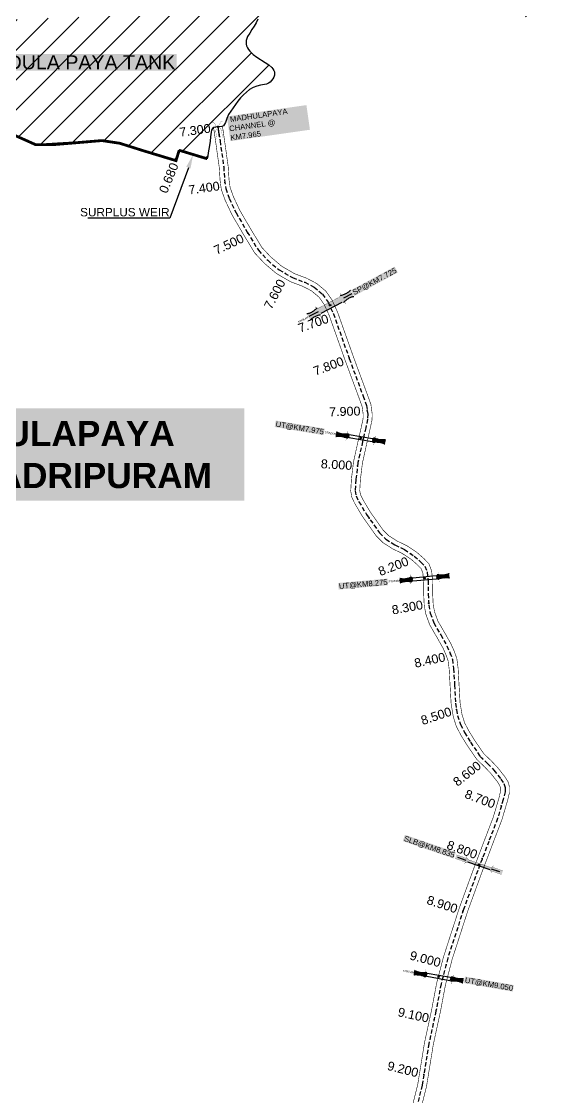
# Model space of a CAD drawing. Header units: inches. Extents: x 174104 to 230935, y 1583276 to 1631460.
# Drawn here: x 203582 to 204508, y 1621928 to 1623847 of the extents above; entities that cross this region are included whole.
import ezdxf
from ezdxf import colors
from ezdxf.entities.mleader import LeaderData, LeaderLine
from ezdxf.enums import TextEntityAlignment as Align
from ezdxf.math import Vec2, Vec3

# ---------------------------------------------------------------- set-up
doc = ezdxf.new("R2010")
doc.units = ezdxf.units.IN
doc.header["$LTSCALE"] = 15
doc.header["$MEASUREMENT"] = 0
doc.linetypes.add('ACAD_ISO02W100', pattern=[15, 12, -3])
doc.linetypes.add('HIDDEN2', pattern=[0.1875, 0.125, -0.0625])
for name, color, linetype in [('CANAL1', 7, 'Continuous'), ('CHANAGE', 1, 'Continuous'), ('POINT', 2, 'Continuous'), ('STRUCTURE', 5, 'Continuous'), ('TEXT', 1, 'Continuous'), ('text2', 7, 'Continuous')]:
    doc.layers.add(name, color=color, linetype=linetype)
doc.styles.get("Standard").update_dxf_attribs({"font": 'arial.ttf'})
doc.dimstyles.get("Standard").update_dxf_attribs({"dimtxt": 0.18, "dimasz": 0.18, "dimexe": 0.18, "dimexo": 0.0625, "dimgap": 0.09, "dimtad": 0, "dimtih": 1, "dimtoh": 1, "dimdec": 4, "dimzin": 0, "dimdsep": 46, "dimtxsty": 'Standard', "dimcen": 0.09, "dimadec": 0, "dimazin": 0, "dimtfac": 1, "dimtdec": 4, "dimtofl": 0, "dimtmove": 0, "dimatfit": 3, "dimfxl": 1, "dimtolj": 1, "dimtzin": 0, "dimarcsym": 0})

# ---------------------------------------------------------------- blocks, each defined once
blk = doc.blocks.new('SP')
at = {"layer": 'STRUCTURE'}
h = blk.add_hatch(dxfattribs=at)
h.set_pattern_fill('DASH', color=256, scale=8, style=0)
edge = h.paths.add_edge_path()
edge.add_spline(control_points=[(769825.7, 1706742.1), (769825.3, 1706741.8), (769823.8, 1706740.8), (769820.9, 1706740.3), (769817, 1706739.7), (769811.4, 1706738.9), (769804, 1706739.7), (769798.4, 1706741), (769795.6, 1706741.6)], knot_values=[0, 0, 0, 0, 1.613557, 5.24513, 8.624976, 13.470124, 22.190216, 30.746377, 30.746377, 30.746377, 30.746377], degree=3, periodic=0)
edge.add_line((769795.6, 1706741.6), (769792.6, 1706739.6))
edge.add_line((769792.6, 1706739.6), (769732.6, 1706739.6))
edge.add_line((769732.6, 1706739.6), (769729.6, 1706741.6))
edge.add_spline(control_points=[(769729.6, 1706741.6), (769726.9, 1706740.9), (769721.3, 1706739.5), (769713.9, 1706738.5), (769708.3, 1706739.1), (769704.4, 1706739.6), (769701.5, 1706740), (769700, 1706741), (769699.5, 1706741.3)], knot_values=[0, 0, 0, 0, 8.556161, 17.276253, 22.121402, 25.501247, 29.13282, 30.746377, 30.746377, 30.746377, 30.746377], degree=3, periodic=0)
edge.add_line((769699.5, 1706741.3), (769699.5, 1706722.1))
edge.add_spline(control_points=[(769699.5, 1706722.1), (769700, 1706722.4), (769701.4, 1706723.4), (769704.3, 1706724), (769708.2, 1706724.5), (769713.8, 1706725.3), (769721.2, 1706724.5), (769726.8, 1706723.3), (769729.6, 1706722.6)], knot_values=[0, 0, 0, 0, 1.613557, 5.24513, 8.624976, 13.470124, 22.190216, 30.746377, 30.746377, 30.746377, 30.746377], degree=3, periodic=0)
edge.add_line((769729.6, 1706722.6), (769732.6, 1706724.6))
edge.add_line((769732.6, 1706724.6), (769792.6, 1706724.6))
edge.add_line((769792.6, 1706724.6), (769795.6, 1706722.6))
edge.add_spline(control_points=[(769795.6, 1706722.6), (769798.4, 1706723.3), (769803.9, 1706724.8), (769811.3, 1706725.8), (769817, 1706725.1), (769820.9, 1706724.7), (769823.8, 1706724.2), (769825.2, 1706723.3), (769825.7, 1706723)], knot_values=[0, 0, 0, 0, 8.556161, 17.276253, 22.121402, 25.501247, 29.13282, 30.746377, 30.746377, 30.746377, 30.746377], degree=3, periodic=0)
edge.add_line((769825.7, 1706723), (769825.7, 1706742.1))
h.paths.add_polyline_path([(769764.2, 1706732.1, -1), (769761.1, 1706732.1, -1)], flags=0)
h.paths.add_polyline_path([(769761.1, 1706732.1, 1), (769764.2, 1706732.1, 1)], flags=16)
at = {"layer": 'STRUCTURE', "const_width": 0.628}
for points in [[(769726.6, 1706747.6), (769726.6, 1706743.6), (769732.6, 1706739.6), (769792.6, 1706739.6), (769798.6, 1706743.6), (769798.6, 1706747.6)], [(769726.6, 1706716.6), (769726.6, 1706720.6), (769732.6, 1706724.6), (769792.6, 1706724.6), (769798.6, 1706720.6), (769798.6, 1706716.6)]]:
    blk.add_lwpolyline(points, dxfattribs=at)
at = {"layer": 'STRUCTURE', "color": 3}
blk.add_lwpolyline([(769732.6, 1706724.6), (769792.6, 1706724.6)], dxfattribs=at)
blk.add_lwpolyline([(769732.6, 1706724.6), (769792.6, 1706724.6)], dxfattribs=at)
at = {"layer": 'STRUCTURE', "color": 0}
blk.add_circle((769762.6, 1706732.1), 1.55, dxfattribs=at)
at = {"layer": 'STRUCTURE'}
for points in [[(769699.5, 1706741.3), (769700.9, 1706740.5), (769704.4, 1706739.6), (769707.8, 1706739.2), (769712.6, 1706738.8), (769721.3, 1706739.7), (769729.6, 1706741.6)], [(769825.7, 1706742.1), (769824.3, 1706741.3), (769820.8, 1706740.3), (769817.5, 1706739.8), (769812.7, 1706739.2), (769804, 1706739.9), (769795.6, 1706741.6)], [(769699.5, 1706722.1), (769700.9, 1706723), (769704.4, 1706724), (769707.7, 1706724.5), (769712.5, 1706725), (769721.2, 1706724.4), (769729.6, 1706722.6)], [(769825.7, 1706723), (769824.3, 1706723.8), (769820.8, 1706724.7), (769817.4, 1706725.1), (769812.6, 1706725.5), (769803.9, 1706724.6), (769795.6, 1706722.6)]]:
    blk.add_spline(points, degree=3, dxfattribs=at)
at = {"layer": 'STRUCTURE', "color": 0}
blk.add_text('STREAM', height=5, dxfattribs=at).set_placement((769684.3, 1706732.1), align=Align.MIDDLE_CENTER)
for points in [[(769727.4, 1706732.1), (769700.8, 1706732.1)], [(769824.4, 1706732.1), (769800.5, 1706732.1)]]:
    blk.add_leader(points, dimstyle='Standard', override={"dimasz": 10, "dimgap": 0.09, "dimtad": 0}, dxfattribs=at)
blk = doc.blocks.new('SLB')
at = {"layer": 'STRUCTURE'}
h = blk.add_hatch(dxfattribs=at)
h.set_pattern_fill('DOTS', color=6, scale=20, angle=320.3722, style=0)
h.set_pattern_definition([(320.372247934, (-159.4327, -72.9564), (1.2786241598, 0.5641323054), [0, -1.25])])
h.paths.add_polyline_path([(769699.5, 1706871.1), (769699.5, 1706861.1), (769729.1, 1706861.1), (769732.1, 1706863.1), (769792.1, 1706863.1), (769795.1, 1706861.1), (769824.7, 1706861.1), (769824.7, 1706871.1), (769795.1, 1706871.1), (769792.1, 1706869.1), (769732.1, 1706869.1), (769729.1, 1706871.1)])
at = {"layer": 'STRUCTURE', "color": 6, "linetype": 'ACAD_ISO02W100', "ltscale": 0.5, "const_width": 0.5}
for points in [[(769699.5, 1706871.1), (769729.1, 1706871.1)], [(769795.1, 1706871.1), (769824.7, 1706871.1)], [(769699.5, 1706861.1), (769729.1, 1706861.1)], [(769795.1, 1706861.1), (769824.7, 1706861.1)]]:
    blk.add_lwpolyline(points, dxfattribs=at)
at = {"layer": 'STRUCTURE', "color": 6, "const_width": 0.628}
for points in [[(769726.1, 1706877.1), (769726.1, 1706873.1), (769732.1, 1706869.1), (769792.1, 1706869.1), (769798.1, 1706873.1), (769798.1, 1706877.1)], [(769726.1, 1706855.1), (769726.1, 1706859.1), (769732.1, 1706863.1), (769792.1, 1706863.1), (769798.1, 1706859.1), (769798.1, 1706855.1)]]:
    blk.add_lwpolyline(points, dxfattribs=at)
at = {"layer": 'STRUCTURE', "color": 6}
blk.add_lwpolyline([(769732.1, 1706863.1), (769792.1, 1706863.1)], dxfattribs=at)
blk.add_lwpolyline([(769732.1, 1706863.1), (769792.1, 1706863.1)], dxfattribs=at)
at = {"layer": 'STRUCTURE', "color": 0}
blk.add_circle((769762.1, 1706866.1), 1.24, dxfattribs=at)
for points in [[(769703.8, 1706866), (769726.7, 1706866)], [(769818.6, 1706865.8), (769795.7, 1706865.8)]]:
    blk.add_leader(points, dimstyle='Standard', override={"dimasz": 10, "dimgap": 0.09, "dimtad": 0}, dxfattribs=at)
blk = doc.blocks.new('UT')
at = {"layer": 'STRUCTURE'}
h = blk.add_hatch(dxfattribs=at)
h.set_pattern_fill('DASH', color=150, scale=8, angle=-39.6278, style=0)
h.set_pattern_definition([(320.372247933, (-4370.464, -6260.8811), (1.40800153113, 0.132407282), [1, -1])])
h.paths.add_polyline_path([(765163, 1700681.9), (765165.6, 1700680.6), (765167.2, 1700680.3), (765169.1, 1700680), (765172.4, 1700679.6), (765176.4, 1700679.3), (765179.5, 1700679.5), (765183.1, 1700679.9), (765187.7, 1700680.9), (765188.9, 1700681.2), (765193.1, 1700682.2), (765196.1, 1700680.2), (765196.1, 1700672.2), (765193.1, 1700670.2), (765190.5, 1700670.8), (765188.1, 1700671.3), (765185.5, 1700671.8), (765183.6, 1700672.1), (765181, 1700672.5), (765180.3, 1700672.5), (765178.5, 1700672.6), (765176.7, 1700672.6), (765174.6, 1700672.5), (765172.5, 1700672.3), (765170.4, 1700672), (765168.5, 1700671.7), (765166.1, 1700671.2), (765165, 1700670.8), (765163, 1700669.7)])
h.paths.add_polyline_path([(765259.1, 1700682.2), (765256.1, 1700680.2), (765256.1, 1700672.2), (765259.1, 1700670.2), (765261.9, 1700671), (765264.4, 1700671.6), (765266.4, 1700672), (765269.1, 1700672.5), (765272.7, 1700673), (765276.1, 1700673.1), (765278.6, 1700672.9), (765281.2, 1700672.7), (765283.9, 1700672.3), (765286.4, 1700671.9), (765288, 1700671.3), (765289.2, 1700670.6), (765289.1, 1700682.7), (765287.6, 1700681.8), (765285.7, 1700681.2), (765283, 1700680.7), (765281.2, 1700680.4), (765276.7, 1700679.9), (765272.7, 1700679.9), (765268.7, 1700680.3), (765264.8, 1700681), (765261.2, 1700681.7)])
at = {"layer": 'STRUCTURE', "color": 150, "const_width": 0.628}
for points in [[(765190.1, 1700688.2), (765190.1, 1700684.2), (765196.1, 1700680.2), (765256.1, 1700680.2), (765262.1, 1700684.2), (765262.1, 1700688.2)], [(765190.1, 1700664.2), (765190.1, 1700668.2), (765196.1, 1700672.2), (765256.1, 1700672.2), (765262.1, 1700668.2), (765262.1, 1700664.2)]]:
    blk.add_lwpolyline(points, dxfattribs=at)
at = {"layer": 'STRUCTURE', "color": 150}
for points in [[(765196.1, 1700680.2), (765256.1, 1700680.2)], [(765196.1, 1700672.2), (765256.1, 1700672.2)], [(765196.1, 1700672.2), (765256.1, 1700672.2)]]:
    blk.add_lwpolyline(points, dxfattribs=at)
at = {"layer": 'STRUCTURE', "color": 0}
blk.add_circle((765226.1, 1700676.2), 1.89, dxfattribs=at)
at = {"layer": 'STRUCTURE', "color": 150}
for points in [[(765163, 1700681.9), (765164.4, 1700681.1), (765167.9, 1700680.2), (765171.2, 1700679.8), (765176.1, 1700679.4), (765184.7, 1700680.3), (765193.1, 1700682.2)], [(765289.1, 1700682.7), (765287.8, 1700681.9), (765284.3, 1700680.9), (765280.9, 1700680.4), (765276.1, 1700679.8), (765267.4, 1700680.5), (765259.1, 1700682.2)], [(765163, 1700669.7), (765164.3, 1700670.6), (765167.8, 1700671.6), (765171.2, 1700672.1), (765176, 1700672.6), (765184.7, 1700672), (765193.1, 1700670.2)], [(765289.2, 1700670.6), (765287.8, 1700671.4), (765284.2, 1700672.3), (765280.9, 1700672.7), (765276.1, 1700673.1), (765267.4, 1700672.2), (765259.1, 1700670.2)]]:
    blk.add_spline(points, degree=3, dxfattribs=at)
at = {"layer": 'STRUCTURE', "color": 0}
blk.add_text('STREAM', height=5, dxfattribs=at).set_placement((765148.2, 1700675.8), align=Align.MIDDLE_CENTER)
for points in [[(765190.9, 1700676), (765164.2, 1700675.8)], [(765289.3, 1700676.7), (765265.4, 1700676.4)]]:
    blk.add_leader(points, dimstyle='Standard', override={"dimasz": 10, "dimgap": 0.09, "dimtad": 0}, dxfattribs=at)
blk = doc.blocks.new('OT')
at = {"layer": 'STRUCTURE', "color": 190}
for points, const_width in [([(769775.2, 1706601.8), (769775.2, 1706597.8), (769769.2, 1706593.8), (769761.8, 1706593.8), (769754.4, 1706593.8), (769748.4, 1706597.8), (769748.4, 1706601.8)], 0.5), ([(769751.4, 1706595.8), (769729.4, 1706595.8)], 0.5), ([(769751.4, 1706579), (769729.4, 1706579)], 0.5), ([(769748.4, 1706573), (769748.4, 1706577), (769754.4, 1706581), (769761.8, 1706581), (769761.8, 1706581), (769761.8, 1706581), (769769.2, 1706581), (769775.2, 1706577), (769775.2, 1706573)], 0.5), ([(769761.8, 1706593.8), (769761.8, 1706581)], 2.5)]:
    blk.add_lwpolyline(points, dxfattribs=dict(at, const_width=const_width))
at = {"layer": 'STRUCTURE', "color": 0}
blk.add_circle((769761.8, 1706587.4), 1.87, dxfattribs=at)
blk.add_leader([(769732.6, 1706587.4), (769753.8, 1706587.4)], dimstyle='Standard', override={"dimasz": 10, "dimgap": 0.09, "dimtad": 0}, dxfattribs=at)

msp = doc.modelspace()

# ---------------------------------------------------------------- hatches: boundary and pattern name
at = {"layer": 'text2'}
h = msp.add_hatch(dxfattribs=at)
h.set_pattern_fill('ANSI31', color=5, scale=300)
h.paths.add_polyline_path([(203912.46091, 1623602.15088), (203862.54366, 1623617.31526), (203856.92586, 1623598.82293), (203756.5442, 1623629.82346), (203724.75059, 1623634.59225), (203606.53257, 1623627.39413), (203221.19943, 1623799.6637), (203226.03276, 1623816.86395), (203226.64589, 1623819.51587), (203227.31264, 1623822.46307), (203228.03686, 1623825.72666), (203228.82237, 1623829.32773), (203229.673, 1623833.28737), (203230.59258, 1623837.62668), (203231.58494, 1623842.36673), (203232.65392, 1623847.52864), (203233.80334, 1623853.13348), (203235.03704, 1623859.20235), (203236.36171, 1623865.74731), (203237.82441, 1623872.65358), (203239.50188, 1623879.71291), (203241.47158, 1623886.71487), (203243.81061, 1623893.46523), (203246.59023, 1623900.02888), (203250.05395, 1623906.37506), (203252.39641, 1623908.98109), (203255.31139, 1623910.93178), (203258.65162, 1623912.30343), (203262.22556, 1623913.21875), (203269.45582, 1623914.1009), (203276.60799, 1623914.01692), (203283.69597, 1623913.21082), (203290.73494, 1623911.92601), (203318.62852, 1623905.59626), (203346.20979, 1623898.59543), (203373.51855, 1623890.69391), (203427.80979, 1623873.32992), (203455.0809, 1623864.7143), (203482.62596, 1623857.01644), (203496.54403, 1623853.97238), (203510.5818, 1623851.73397), (203524.74578, 1623850.43529), (203538.99813, 1623849.92379), (203567.57021, 1623850.35034), (203596.04678, 1623851.5164), (203624.51506, 1623852.69173), (203653.07738, 1623853.4449), (203681.62257, 1623854.56317), (203695.82758, 1623855.65603), (203709.95486, 1623857.31658), (203723.97956, 1623859.70146), (203737.8669, 1623862.90243), (203751.57095, 1623866.93892), (203765.02464, 1623871.841), (203778.06191, 1623877.7086), (203790.48692, 1623884.6626), (203802.16708, 1623892.75274), (203813.26697, 1623901.69406), (203856.3015, 1623939.21212), (203866.92565, 1623948.70087), (203877.24119, 1623958.60845), (203887.03068, 1623969.10516), (203895.96935, 1623980.27481), (203903.72252, 1623992.19319), (203910.10876, 1624004.87031), (203921.01697, 1624031.26887), (203926.94982, 1624044.24872), (203933.99368, 1624056.66051), (203941.94512, 1624068.57715), (203950.35854, 1624080.18976), (203958.78826, 1624091.68952), (203966.78913, 1624103.26748), (203974.11424, 1624115.06658), (203981.01255, 1624127.10947), (203994.82942, 1624151.94322), (204002.39835, 1624164.74238), (204010.61105, 1624177.78913), (204014.40949, 1624184.37046), (204017.49272, 1624190.95975), (204019.47581, 1624197.53384), (204019.93451, 1624200.80796), (204019.97382, 1624204.0696), (204018.72614, 1624210.5526), (204016.09331, 1624217.01202), (204008.88848, 1624230.03111), (204005.41512, 1624236.67533), (204002.48991, 1624243.43858), (204000.10368, 1624250.30713), (203998.23242, 1624257.26572), (203996.85212, 1624264.29914), (203995.93877, 1624271.39215), (203995.46834, 1624278.52952), (203995.41684, 1624285.696), (203996.47517, 1624300.05441), (203998.94639, 1624314.30482), (204002.69478, 1624328.2327), (204007.58676, 1624341.62), (204013.48018, 1624354.25738), (204019.77241, 1624366.40494), (204022.66909, 1624372.59107), (204025.17556, 1624379.02135), (204027.12386, 1624385.82269), (204028.34603, 1624393.12204), (204028.67414, 1624401.04632), (204027.94024, 1624409.72246), (204026.11922, 1624419.11028), (204023.67259, 1624428.60031), (204021.16544, 1624437.46195), (204020.06576, 1624441.42881), (204019.16285, 1624444.96458), (204018.52735, 1624447.97794), (204018.2299, 1624450.37756), (204018.34113, 1624452.07212), (204018.93167, 1624452.97029), (204020.06697, 1624452.98658), (204021.72169, 1624452.1375), (204023.79325, 1624450.52638), (204026.17661, 1624448.25932), (204028.76673, 1624445.44239), (204031.45857, 1624442.1817), (204036.72723, 1624434.75336), (204041.14226, 1624426.82302), (204044.06194, 1624419.07193), (204045.54675, 1624411.58936), (204045.81227, 1624404.33377), (204045.07406, 1624397.26366), (204043.54771, 1624390.33749), (204038.99291, 1624376.75089), (204033.85416, 1624363.24559), (204029.24425, 1624349.61588), (204025.56738, 1624335.80249), (204023.18619, 1624321.75475), (204022.59478, 1624314.62717), (204022.46324, 1624307.42227), (204022.83125, 1624300.16807), (204023.72745, 1624292.96007), (204025.17917, 1624285.90171), (204027.21374, 1624279.09641), (204029.85836, 1624272.64735), (204033.11597, 1624266.61507), (204036.93705, 1624260.96783), (204041.26522, 1624255.66187), (204046.04413, 1624250.65343), (204051.21742, 1624245.89875), (204062.52164, 1624236.97564), (204074.72698, 1624228.54243), (204100.03761, 1624211.74601), (204112.41098, 1624203.11028), (204118.54539, 1624199.12223), (204124.68942, 1624195.59683), (204130.87644, 1624192.71615), (204137.13982, 1624190.66228), (204143.50607, 1624189.57796), (204149.97067, 1624189.42728), (204156.52028, 1624190.12368), (204163.14155, 1624191.58058), (204169.82114, 1624193.71143), (204176.54571, 1624196.42964), (204190.07642, 1624203.28187), (204203.62696, 1624211.44471), (204230.40097, 1624228.83101), (204237.04969, 1624232.64073), (204243.74013, 1624235.84691), (204250.50684, 1624238.24329), (204257.38441, 1624239.62357), (204264.40739, 1624239.78151), (204271.61035, 1624238.51081), (204279.00144, 1624235.63001), (204286.18162, 1624231.34004), (204292.4321, 1624226.14207), (204294.9814, 1624223.36173), (204297.02551, 1624220.54535), (204298.47351, 1624217.7566), (204299.23447, 1624215.05912), (204299.22398, 1624212.5136), (204298.44844, 1624210.13907), (204296.98088, 1624207.92402), (204294.8959, 1624205.85623), (204292.26807, 1624203.92348), (204289.17197, 1624202.11356), (204281.87332, 1624198.8133), (204273.5966, 1624195.8577), (204256.49395, 1624190.58947), (204248.6503, 1624188.08195), (204241.38911, 1624185.53055), (204234.64499, 1624182.83948), (204228.35255, 1624179.91297), (204222.44641, 1624176.65524), (204216.86119, 1624172.97051), (204211.53149, 1624168.76302), (204206.39194, 1624163.93698), (204201.39247, 1624158.40875), (204196.75791, 1624152.31223), (204192.95069, 1624145.96939), (204190.44105, 1624139.7084), (204189.81953, 1624136.71099), (204189.67094, 1624133.841), (204189.97501, 1624131.09367), (204190.70582, 1624128.46096), (204193.34381, 1624123.50721), (204197.37734, 1624118.91542), (204202.59882, 1624114.62122), (204208.80068, 1624110.56025), (204215.77533, 1624106.66816), (204223.31519, 1624102.88059), (204239.26024, 1624095.3616), (204254.97519, 1624087.48843), (204262.22897, 1624083.25863), (204268.90094, 1624078.77886), (204275.03, 1624074.06395), (204280.66814, 1624069.13295), (204285.86731, 1624064.00491), (204290.67951, 1624058.69886), (204299.35084, 1624047.62891), (204307.09792, 1624036.07545), (204321.48254, 1624012.12738), (204328.95165, 1624000.03745), (204337.09586, 1623988.06692), (204345.92153, 1623976.3267), (204355.3185, 1623964.91592), (204365.17656, 1623953.93367), (204375.38546, 1623943.47908), (204385.83498, 1623933.65126), (204396.4149, 1623924.54932), (204407.01499, 1623916.27237), (204417.53981, 1623908.89742), (204438.83359, 1623895.88956), (204450.0237, 1623889.49655), (204461.85826, 1623882.6685), (204474.54899, 1623875.02366), (204481.28157, 1623870.77565), (204488.3076, 1623866.18028), (204495.65352, 1623861.18984), (204503.34492, 1623855.757), (204506.86546, 1623853.05783), (204507.97683, 1623851.95341), (204508.34407, 1623851.14494), (204507.82727, 1623850.69427), (204506.55823, 1623850.5544), (204504.71774, 1623850.65868), (204502.48657, 1623850.94049), (204493.06069, 1623852.58439), (204489.13086, 1623853.29395), (204485.648, 1623853.92452), (204473.46012, 1623856.16634), (204460.53973, 1623858.69228), (204446.73744, 1623861.74179), (204432.48603, 1623865.45988), (204418.21826, 1623869.99152), (204404.36693, 1623875.48173), (204391.31253, 1623882.04771), (204379.08142, 1623889.61839), (204367.55306, 1623898.0446), (204356.60639, 1623907.17691), (204346.12038, 1623916.86589), (204326.04617, 1623937.31614), (204306.41383, 1623958.2615), (204267.10799, 1623999.84137), (204247.18055, 1624020.08928), (204226.90286, 1624039.72071), (204206.09411, 1624058.59878), (204184.41013, 1624076.7472), (204161.4768, 1624094.21914), (204149.42471, 1624102.7179), (204136.91582, 1624110.8008), (204130.47028, 1624114.3591), (204123.88632, 1624117.38943), (204117.15565, 1624119.73743), (204110.26999, 1624121.24869), (204103.22106, 1624121.76882), (204096.02357, 1624121.16254), (204088.87031, 1624119.44257), (204082.03728, 1624116.69077), (204075.80093, 1624112.98938), (204070.43721, 1624108.42066), (204066.11319, 1624103.07468), (204062.75026, 1624097.05901), (204060.23615, 1624090.48363), (204058.45861, 1624083.45853), (204057.30538, 1624076.09368), (204056.66417, 1624068.49909), (204056.46882, 1624053.06055), (204057.01848, 1624037.95719), (204058.83055, 1624009.19217), (204060.21096, 1623981.3559), (204060.22336, 1623967.41049), (204059.5029, 1623953.31053), (204057.8264, 1623939.08987), (204054.96642, 1623924.80082), (204052.96956, 1623917.7332), (204050.45482, 1623910.89477), (204047.30714, 1623904.43571), (204043.41142, 1623898.50621), (204038.65388, 1623893.25532), (204033.09081, 1623888.67943), (204021.16919, 1623880.28542), (204015.68146, 1623875.77963), (204011.08964, 1623870.60953), (204007.69217, 1623864.53593), (204005.0915, 1623857.85137), (204002.66963, 1623851.01685), (203999.8149, 1623844.48795), (203996.26863, 1623838.42022), (203992.30017, 1623832.52039), (203988.22221, 1623826.45845), (203984.49937, 1623820.01963), (203983.06214, 1623816.70237), (203982.08231, 1623813.35777), (203981.6903, 1623810.01422), (203981.95586, 1623806.69668), (203982.8329, 1623803.42351), (203984.26229, 1623800.21236), (203986.1849, 1623797.08086), (203988.54161, 1623794.04665), (203994.32084, 1623788.34067), (204001.11602, 1623783.18837), (204015.5928, 1623773.94919), (204022.1701, 1623769.46299), (204027.57047, 1623764.79951), (204029.65676, 1623762.33889), (204031.24176, 1623759.75908), (204032.25645, 1623757.03511), (204032.63182, 1623754.14204), (204032.29896, 1623751.05506), (204031.23393, 1623747.8057), (204029.52379, 1623744.56479), (204027.27251, 1623741.52426), (204024.58402, 1623738.87605), (204021.5621, 1623736.81032), (204018.29816, 1623735.38478), (204014.86297, 1623734.43639), (204007.75414, 1623733.23539), (204000.78093, 1623731.75041), (203994.25408, 1623729.17808), (203988.1598, 1623725.61888), (203982.46051, 1623721.23958), (203977.11863, 1623716.20692), (203972.0966, 1623710.68765), (203967.35683, 1623704.84852), (203958.57378, 1623692.8777), (203954.46491, 1623687.0597), (203950.72974, 1623681.08795), (203947.77172, 1623674.20617), (203945.1947, 1623666.82771), (203943.55755, 1623663.62201), (203941.40658, 1623661.12419), (203938.53618, 1623659.61618), (203934.98726, 1623659.05192), (203927.41028, 1623658.71771), (203924.19815, 1623657.87907), (203921.84374, 1623655.97357), (203920.28465, 1623653.08937), (203919.31769, 1623649.50098), (203918.3468, 1623641.31048), (203917.51765, 1623633.31876), (203916.5371, 1623625.96691), (203915.47847, 1623619.21335), (203914.41526, 1623613.01623), (203913.40663, 1623607.33727)])
h.paths.add_polyline_path([(203470.33763, 1623748.12159), (203859.33831, 1623748.12159), (203859.33831, 1623799.63933), (203470.33763, 1623799.63933)], flags=24)

# ---------------------------------------------------------------- linework, layer by layer
at = {"layer": 'CANAL1', "color": 200, "const_width": 1}
for points in [[(203923.81388, 1623658.16031), (203927.56008, 1623632.75048), (203934.00215, 1623586.6683), (203935.52354, 1623563.31063), (203937.67392, 1623547.40047), (203944.47358, 1623528.24617), (203956.88553, 1623501.89468), (203977.07977, 1623467.39622), (203997.28238, 1623434.02547), (204014.93274, 1623415.25077), (204035.99618, 1623397.41429), (204061.01426, 1623382.82681), (204083.19359, 1623374.48859), (204098.67547, 1623366.34782), (204112.04623, 1623355.17454), (204120.92852, 1623342.45661), (204129.97056, 1623322.78282), (204158.22652, 1623243.07312), (204182.90887, 1623176.22313), (204188.6152, 1623160.37579), (204190.61472, 1623146.22865), (204190.40786, 1623138.38876), (204187.30028, 1623123.99706), (204181.67888, 1623099.35716), (204173.34066, 1623061.59756), (204169.57767, 1623030.5807), (204168.3477, 1623009.41105), (204170.37285, 1622998.18518), (204175.91158, 1622986.68601), (204189.99928, 1622963.07436), (204213.6143, 1622929.64275), (204225.96094, 1622917.31959), (204243.19801, 1622906.35116), (204260.1942, 1622898.14595), (204276.67508, 1622887.19795), (204288.04338, 1622877.0564), (204293.84756, 1622871.12173), (204296.90148, 1622863.28533), (204298.15024, 1622849.54784), (204298.3815, 1622825.92049), (204299.42481, 1622804.85779), (204302.46681, 1622789.22381), (204309.19787, 1622770.69038), (204321.79264, 1622748.97743), (204332.67551, 1622729.73247), (204337.82789, 1622718.17529), (204341.81794, 1622707.09797), (204343.82058, 1622691.94601), (204345.45288, 1622662.81063), (204347.33099, 1622629.95842), (204351.13282, 1622607.00238), (204356.52333, 1622589.87891), (204364.36224, 1622574.69705), (204375.11894, 1622557.09152), (204393.15975, 1622530.67147), (204406.76914, 1622517.69815), (204417.62748, 1622506.27965), (204429.64963, 1622491.11524), (204433.91409, 1622484.44872), (204435.43925, 1622479.38484), (204435.45229, 1622474.05915), (204432.32994, 1622461.04428), (204422.45705, 1622427.80293), (204407.05168, 1622387.4033), (204387.27478, 1622335.22527), (204361.83867, 1622265.59933), (204333.72802, 1622178.48675), (204321.57654, 1622131.94638), (204312.47996, 1622083.68776), (204299.83478, 1622025.26909), (204287.84044, 1621951.10115), (204274.53418, 1621898.0303)], [(203939.70804, 1623660.05126), (203943.3977, 1623635.02494), (203949.9299, 1623588.29809), (203951.45365, 1623564.90403), (203953.3074, 1623551.18866), (203959.28632, 1623534.34635), (203971.0553, 1623509.35992), (203990.82823, 1623475.58121), (204010.09563, 1623443.75524), (204025.96683, 1623426.87302), (204045.26625, 1623410.53032), (204067.90779, 1623397.32854), (204089.75744, 1623389.11426), (204107.62882, 1623379.71703), (204123.94255, 1623366.08447), (204134.86749, 1623350.44181), (204144.80998, 1623328.8088), (204173.27222, 1623248.51719), (204197.94082, 1623181.70444), (204204.22718, 1623164.24626), (204206.64442, 1623147.14356), (204206.36287, 1623136.47266), (204202.92018, 1623120.52902), (204197.29046, 1623095.85267), (204189.13105, 1623058.90275), (204185.52163, 1623029.15177), (204184.43103, 1623010.3808), (204185.73229, 1623003.16756), (204190.01714, 1622994.27163), (204203.42353, 1622971.80187), (204225.88991, 1622939.9964), (204236.02607, 1622929.87951), (204250.99752, 1622920.35276), (204268.13583, 1622912.07894), (204286.47665, 1622899.89541), (204299.10115, 1622888.63321), (204307.56969, 1622879.97428), (204312.63097, 1622866.98701), (204314.14314, 1622850.35167), (204314.37762, 1622826.39476), (204315.34865, 1622806.79136), (204317.93312, 1622793.50879), (204323.7514, 1622777.48863), (204335.67682, 1622756.92962), (204346.9784, 1622736.94421), (204352.6814, 1622724.15195), (204357.45447, 1622710.90081), (204359.76176, 1622693.44388), (204361.42732, 1622663.71473), (204363.256, 1622631.72719), (204366.73339, 1622610.73015), (204371.37162, 1622595.99635), (204378.31524, 1622582.54844), (204388.56086, 1622565.77939), (204405.42127, 1622541.08799), (204418.09314, 1622529.00838), (204429.71813, 1622516.78368), (204442.6911, 1622500.41991), (204448.59219, 1622491.1949), (204451.43348, 1622481.76117), (204451.45692, 1622472.18606), (204447.78906, 1622456.89734), (204437.62259, 1622422.6675), (204422.00736, 1622381.71752), (204402.27026, 1622329.64453), (204376.97185, 1622260.39549), (204349.09432, 1622174.00533), (204337.19724, 1622128.43931), (204328.16326, 1622080.51284), (204315.56208, 1622022.29739), (204303.52618, 1621947.87253), (204290.18373, 1621894.65732)]]:
    msp.add_lwpolyline(points, dxfattribs=at)
at = {"layer": 'CANAL1', "color": 1, "linetype": 'HIDDEN2', "ltscale": 4}
for points in [[(203931.73851, 1623659.25809), (203935.47889, 1623633.88771), (203941.96602, 1623587.4832), (203943.48859, 1623564.10733), (203945.49066, 1623549.29456), (203951.87995, 1623531.29626), (203963.97041, 1623505.6273), (203983.954, 1623471.48872), (204003.689, 1623438.89035), (204020.44979, 1623421.0619), (204040.63121, 1623403.9723), (204064.46103, 1623390.07767), (204086.47552, 1623381.80142), (204103.15215, 1623373.03243), (204117.99439, 1623360.62951), (204127.89801, 1623346.44921), (204137.39027, 1623325.79581), (204165.74937, 1623245.79515), (204190.42484, 1623178.96378), (204196.42119, 1623162.31102), (204197.81252, 1623152.467)], [(204197.81252, 1623152.467), (204198.62957, 1623146.6861), (204198.38536, 1623137.43071), (204195.11023, 1623122.26304), (204190.72809, 1623103.05511), (204189.48467, 1623097.60491), (204181.23585, 1623060.25015), (204177.54965, 1623029.86624), (204176.38936, 1623009.89592), (204178.05257, 1623000.67637), (204182.96436, 1622990.47882), (204196.7114, 1622967.43812), (204219.75211, 1622934.81957), (204230.9935, 1622923.59955), (204247.09776, 1622913.35196), (204264.16502, 1622905.11245), (204281.57587, 1622893.54668), (204293.57226, 1622882.8448), (204300.70863, 1622875.548), (204304.76623, 1622865.13617), (204306.14669, 1622849.94976), (204306.37956, 1622826.15763), (204307.38673, 1622805.82457), (204310.19997, 1622791.3663), (204316.47463, 1622774.08951), (204328.73473, 1622752.95353), (204339.82695, 1622733.33834), (204345.25465, 1622721.16362), (204349.63621, 1622708.99939), (204351.79117, 1622692.69495), (204353.4401, 1622663.26268), (204355.29349, 1622630.8428), (204358.93311, 1622608.86627), (204363.94747, 1622592.93763), (204371.33874, 1622578.62275), (204381.8399, 1622561.43546), (204399.29051, 1622535.87973), (204412.43114, 1622523.35327), (204423.67281, 1622511.53167), (204436.17036, 1622495.76758), (204441.25314, 1622487.82181), (204443.43637, 1622480.573), (204443.45461, 1622473.1226), (204440.0595, 1622458.97081), (204430.03982, 1622425.23521), (204414.52952, 1622384.56041), (204394.77252, 1622332.4349), (204369.40526, 1622262.99741), (204341.41117, 1622176.24604), (204329.38689, 1622130.19284), (204320.32161, 1622082.1003), (204307.69843, 1622023.78324), (204295.68331, 1621949.48684), (204282.35895, 1621896.34381)]]:
    msp.add_lwpolyline(points, dxfattribs=at)
at = {"layer": 'POINT'}
for p in [(203931.73876, 1623659.25635), (204132, 1623341, 156), (204186, 1623104, 157), (204300, 1622854, 158), (204397, 1622343, 159), (204325, 1622143, 160)]:
    msp.add_point(p, dxfattribs=at)
at = {"layer": 'POINT', "color": 3}
for p in [(203944.0343, 1623560.06982), (203985.03991, 1623469.69501), (204051.92639, 1623397.38634), (204130.60877, 1623340.5511), (204165.376, 1623246.84841), (204197.81252, 1623152.467), (204180.53257, 1623054.45326), (204201.16048, 1622961.1396), (204275.70407, 1622897.44723), (204307.19345, 1622809.72649), (204346.16438, 1622718.638), (204357.14921, 1622619.63772), (204403.0437, 1622532.30196), (204436.75861, 1622447.85695), (204402.87968, 1622353.82427), (204368.42263, 1622259.95233), (204338.36868, 1622164.59328), (204317.041, 1622066.94442), (204298.78399, 1621968.66015)]:
    msp.add_point(p, dxfattribs=at)
at = {"layer": 'text2', "color": 1, "const_width": 5, "elevation": 154}
msp.add_lwpolyline([(203221.19943, 1623799.6637), (203606.53257, 1623627.39413), (203640.63292, 1623627.52699), (203689.84744, 1623631.66065), (203724.75059, 1623634.59225), (203756.5442, 1623629.82346), (203797.25025, 1623616.95181), (203856.92586, 1623598.82293), (203862.54366, 1623617.31526)], dxfattribs=at)
at = {"layer": 'text2', "color": 5, "const_width": 5, "elevation": 154}
msp.add_lwpolyline([(203862.54366, 1623617.31526), (203912.46091, 1623602.15088)], dxfattribs=at)
at = {"layer": 'text2', "color": 5}
for points in [[(204002.66963, 1623851.01685, 0), (203999.8149, 1623844.48795, 0), (203996.26863, 1623838.42022, 0), (203992.30017, 1623832.52039, 0), (203988.22221, 1623826.45845, 0), (203984.49937, 1623820.01963, 0), (203983.06214, 1623816.70237, 0), (203982.08231, 1623813.35777, 0), (203981.6903, 1623810.01422, 0), (203981.95586, 1623806.69668, 0), (203982.8329, 1623803.42351, 0), (203984.26229, 1623800.21236, 0), (203986.1849, 1623797.08086, 0), (203988.54161, 1623794.04665, 0), (203994.32084, 1623788.34067, 0), (204001.11602, 1623783.18837, 0), (204015.5928, 1623773.94919, -0.00002), (204022.1701, 1623769.46299, -0.00002), (204027.57047, 1623764.79951, -0.00002), (204029.65676, 1623762.33889, -0.00002), (204031.24176, 1623759.75908, -0.00002), (204032.25645, 1623757.03511, -0.00001), (204032.63182, 1623754.14204, -0.00001), (204032.29896, 1623751.05506, 0), (204031.23393, 1623747.8057, 0.00001), (204029.52379, 1623744.56479, 0.00002), (204027.27251, 1623741.52426, 0.00002), (204024.58402, 1623738.87605, 0.00001), (204021.5621, 1623736.81032, -0.00001), (204018.29816, 1623735.38478, -0.00004), (204014.86297, 1623734.43639, -0.00007), (204007.75414, 1623733.23539, -0.00007), (204000.78093, 1623731.75041, 0.00008), (203994.25408, 1623729.17808, 0.00043), (203988.1598, 1623725.61888, 0.00087), (203982.46051, 1623721.23958, 0.00133), (203977.11863, 1623716.20692, 0.00171), (203972.0966, 1623710.68765, 0.00192), (203967.35683, 1623704.84852, 0.00187), (203958.57378, 1623692.8777, 0.00062), (203954.46491, 1623687.0597, -0.0007), (203950.72974, 1623681.08795, -0.00125), (203947.77172, 1623674.20617, 0.00143), (203945.1947, 1623666.82771, 0.00563), (203943.55755, 1623663.62201, 0.00584), (203941.40658, 1623661.12419, 0.00337), (203938.53618, 1623659.61618, -0.00278), (203934.98726, 1623659.05192, -0.01123), (203927.41028, 1623658.71771, -0.01605), (203924.19815, 1623657.87907, -0.00257), (203921.84374, 1623655.97357, 0.02567), (203920.28465, 1623653.08937, 0.05755), (203919.31769, 1623649.50098, 0.07711), (203918.3468, 1623641.31048, 0.0155), (203917.51765, 1623633.31876, -0.23698), (203916.5371, 1623625.96691, -0.497), (203915.47847, 1623619.21335, -0.49579), (203914.41526, 1623613.01623, 0.03544), (203913.40663, 1623607.33727, 1.30848), (203912.46091, 1623602.15088, 3.33319)], [(203912.46091, 1623602.15088, 3.33319), (203862.54366, 1623617.31526, 154), (203856.92586, 1623598.82293, 154), (203756.5442, 1623629.82346, 154), (203724.75059, 1623634.59225, 154), (203606.53257, 1623627.39413, 154), (203221.19943, 1623799.6637, 154)]]:
    msp.add_polyline3d(points, dxfattribs=at)

# ---------------------------------------------------------------- block references
at = {"layer": 'STRUCTURE', "color": 0}
for name, p, xscale, yscale, zscale, rotation in [('OT', (1310965.69779, 1312359.40581), 0.614248709005955, 0.614248709005955, 0.614248709005955, 98.57183487866662), ('SP', (289191.11219, 315501.26381, 156), 0.7, 0.7, 0.7, 27.99726642172128), ('UT', (-519976.85513, 536943.45825, 157), 0.7000000000000001, 0.7000000000000001, 0.7000000000000001, 350.5334469576734), ('UT', (-224939.60686, 390007.73095, 158), 0.7, 0.7, 0.7, 5.028988810801927), ('SLB', (-693309.68511, 667342.37323, 159), 0.7, 0.7, 0.7, 341.0456881122645), ('UT', (-528710.49004, 541950.64049, 160), 0.7, 0.7, 0.7, 350.0641220469378)]:
    msp.add_blockref(name, p, dxfattribs=dict(at, xscale=xscale, yscale=yscale, zscale=zscale, rotation=rotation))

# ---------------------------------------------------------------- texts
at = {"layer": 'CHANAGE'}
for s, rotation, p in [('7.300', 7.95810653, (203918.41425, 1623656.93284)), ('0.680', 67.76300321, (203854.5038, 1623593.88951)), ('7.400', 7.95810653, (203934.59464, 1623554.04221)), ('7.500', 25.22113338, (203976.40337, 1623461.76018)), ('7.600', 62.48279707, (204045.7295, 1623385.53015)), ('7.700', 19.51869647, (204128.00835, 1623317.95165)), ('7.800', 20.26515266, (204155.06295, 1623242.01714)), ('7.900', 1.6093023, (204185.7148, 1623152.29468)), ('8.000', 356.6748214, (204171.00046, 1623055.01371)), ('8.200', 21.29137025, (204270.43453, 1622885.3569)), ('8.300', 10.45707014, (204296.75465, 1622807.11848)), ('8.400', 12.41155228, (204336.58938, 1622713.99357)), ('8.500', 18.25724566, (204347.18491, 1622617.0876)), ('8.600', 38.40689816, (204397.62757, 1622522.75385)), ('8.700', 339.12692284, (204425.06906, 1622450.30635)), ('8.800', 339.93148162, (204393.2371, 1622360.27427)), ('8.900', 342.11545247, (204358.10097, 1622263.71048)), ('9.100', 347.78631145, (204307.53592, 1622068.98687)), ('9.200', 345.92459593, (204288.50746, 1621971.41801))]:
    msp.add_text(s, height=16, rotation=rotation, dxfattribs=at).set_placement(p, align=Align.MIDDLE_RIGHT)
at = {"layer": 'CHANAGE', "color": 3}
msp.add_text('9.000', height=16, rotation=345.36701047, dxfattribs=at).set_placement((204328.41252, 1622167.75922), align=Align.MIDDLE_RIGHT)
at = {"layer": 'STRUCTURE', "color": 5, "insert": (203479.17972, 1623786.77269), "char_height": 25, "width": 376.6824693, "attachment_point": 1, "bg_fill": 1, "box_fill_scale": 1.1, "bg_fill_color": 7, "bg_fill_true_color": 16777215, "bg_fill_transparency": 0}
msp.add_mtext('MADDULA PAYA TANK', dxfattribs=at)
at = {"layer": 'STRUCTURE', "color": 5, "char_height": 9.8, "attachment_point": 1, "bg_fill": 1, "box_fill_scale": 1.1, "bg_fill_color": 7, "bg_fill_true_color": 16777215, "bg_fill_transparency": 0}
for s, insert, width, rotation in [(' MADHULAPAYA CHANNEL @ KM7.965', (203948.70371, 1623676.76558), 141.2754898, 8.14238714), ('SP@KM7.725', (204170.16059, 1623367.32934), 86.5064584, 28.31918814), ('UT@KM7.975', (204035.57221, 1623134.16424, 219.8), 86.4930887, 350.53344696), ('UT@KM8.275', (204146.95823, 1622844.57023, 221.2), 86.386131, 5.02898881), ('SLB@KM8.835', (204265.59353, 1622395.0041, 222.6), 94.0135525, 341.04568811), ('UT@KM9.050', (204372.88815, 1622142.28659, 224), 86.386131, 350.06412205)]:
    msp.add_mtext(s, dxfattribs=dict(at, insert=insert, width=width, rotation=rotation))
at = {"layer": 'TEXT', "insert": (203051.67326, 1623134.68764), "char_height": 45, "width": 904.7099236, "attachment_point": 1, "bg_fill": 1, "box_fill_scale": 1.5, "bg_fill_color": 50, "bg_fill_transparency": 0}
msp.add_mtext('{\\fArial|b1|i0|c0|p34;\\C5;VILLAGE :MADDULAPAYA\\PMANDAL : SIMHADRIPURAM}', dxfattribs=at)

# ---------------------------------------------------------------- leaders
at = {"layer": 'text2'}
ml = msp.add_multileader_mtext('Standard', dxfattribs=at)
ml.set_content('SURPLUS WEIR', color=256)
ml.set_leader_properties()
ml.build(insert=Vec2(0, 0))
ml.multileader.update_dxf_attribs({"text_right_attachment_type": 6, "dogleg_length": 0.36, "arrow_head_size": 25})
ctx = ml.context
ctx.base_point, ctx.char_height, ctx.arrow_head_size, ctx.landing_gap_size, ctx.plane_origin = Vec3(203687.08598, 1623506.76439), 15, 25, 0.09, Vec3(203608.07532, 1623659.92577)
ctx.right_attachment, ctx.text_align_type = 6, 2
notes = []
notes.append((ctx, [(1, (1, 1, 0), (203845.9343, 1623496.39229), (-1, 0), 0.36, [(0, [(203887.50228, 1623609.73307)], 0, [])])]))
ctx.mtext.insert, ctx.mtext.alignment, ctx.mtext.flow_direction = Vec3(203845.4843, 1623514.39229), 3, 5
for ctx, leaders in notes:
    for number, flags, end, landing, length, lines in leaders:
        leader = LeaderData()
        leader.index, (leader.has_last_leader_line, leader.has_dogleg_vector, leader.attachment_direction) = number, flags
        leader.last_leader_point, leader.dogleg_vector, leader.dogleg_length = Vec3(end), Vec3(landing), length
        for number, points, colour, breaks in lines:
            line = LeaderLine()
            line.index, line.vertices, line.color, line.breaks = number, Vec3.list(points), colors.encode_raw_color(colour), breaks
            leader.lines.append(line)
        ctx.leaders.append(leader)

doc.saveas('drawing.dxf')
